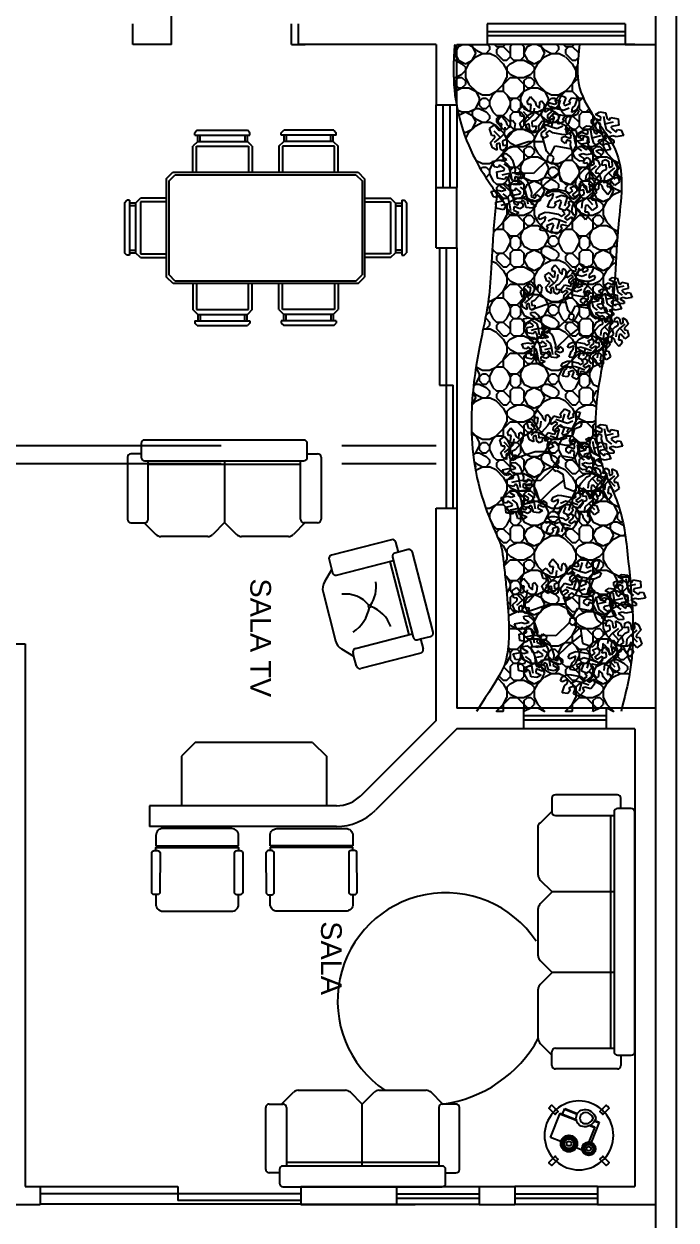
# Model space of a CAD drawing. Extents: x 130 to 509, y 87 to 225.
# Drawn here: x 424.58 to 429.31, y 204.46 to 213.14 of the extents above; entities that cross this region are included whole.
import ezdxf

# ---------------------------------------------------------------- set-up
doc = ezdxf.new("R2010")
doc.units = 0
doc.header["$LTSCALE"] = 7
doc.linetypes.add('HIDDEN', pattern=[0.375, 0.25, -0.125])
doc.layers.get('0').update_dxf_attribs({"linetype": 'CONTINUOUS'})
for name, color, linetype in [('01', 7, 'CONTINUOUS'), ('01T', 7, 'HIDDEN'), ('02', 2, 'CONTINUOUS'), ('03', 3, 'CONTINUOUS'), ('06', 6, 'CONTINUOUS'), ('20', 2, 'CONTINUOUS'), ('40', 4, 'CONTINUOUS'), ('60', 1, 'CONTINUOUS')]:
    doc.layers.add(name, color=color, linetype=linetype)
doc.styles.add('ARIAL', font='arial.ttf', dxfattribs={"height": 0.075})

# ---------------------------------------------------------------- blocks, each defined once
blk = doc.blocks.new('M-1CADE')
for points in [[(0.3, 0.1747), (0.3, 0.25, 0.414214), (0.25, 0.3), (-0.25, 0.3, 0.414214), (-0.3, 0.25), (-0.3, 0.1747)], [(-0.3, -0.18), (-0.3, -0.25, 0.414214), (-0.25, -0.3), (0.25, -0.3, 0.414214), (0.3, -0.25), (0.3, -0.18)]]:
    blk.add_lwpolyline(points, format="xyb")
for points in [[(-0.3, 0.1747), (0.3, 0.1747)], [(-0.3, 0.14), (-0.3, 0.1629), (0.3, 0.1629), (0.3, 0.14)]]:
    blk.add_lwpolyline(points)
for points in [[(-0.33, -0.1614), (-0.33, 0.1214, -0.414214), (-0.3114, 0.14), (-0.2886, 0.14, -0.414214), (-0.27, 0.1214), (-0.27, -0.1614, -0.414214), (-0.2886, -0.18), (-0.3114, -0.18, -0.414214)], [(0.27, -0.1614), (0.27, 0.1214, -0.414214), (0.2886, 0.14), (0.3114, 0.14, -0.414214), (0.33, 0.1214), (0.33, -0.1614, -0.414214), (0.3114, -0.18), (0.2886, -0.18, -0.414214)]]:
    blk.add_lwpolyline(points, format="xyb", close=True)
blk = doc.blocks.new('BRANCHT', base_point=(1.5479, 0.5508))
for p, q in [((1.5732, 0.6824), (1.6111, 0.6837)), ((1.5992, 0.6434), (1.5732, 0.6824)), ((1.6111, 0.6837), (1.648, 0.6556)), ((1.5108, 0.6403), (1.5242, 0.6618)), ((1.5265, 0.6072), (1.5108, 0.6403)), ((1.5242, 0.6618), (1.5514, 0.6606)), ((1.5503, 0.627), (1.5265, 0.6072)), ((1.5375, 0.5003), (1.5523, 0.5724)), ((1.5703, 0.5982), (1.5503, 0.627)), ((1.5514, 0.6606), (1.5816, 0.6217)), ((1.5514, 0.6606), (1.5514, 0.6606)), ((1.5523, 0.5724), (1.5703, 0.5982)), ((1.5816, 0.6217), (1.5992, 0.6434)), ((1.5992, 0.5824), (1.5872, 0.5378)), ((1.6201, 0.6399), (1.5992, 0.5824)), ((1.5992, 0.5824), (1.6679, 0.5616)), ((1.648, 0.6556), (1.6358, 0.6068)), ((1.6358, 0.6068), (1.6436, 0.5902)), ((1.6436, 0.5902), (1.6672, 0.6016)), ((1.6672, 0.6016), (1.71, 0.5631)), ((1.6672, 0.6016), (1.6672, 0.6016)), ((1.5364, 0.4709), (1.5375, 0.5003)), ((1.5872, 0.5378), (1.6066, 0.4922)), ((1.6355, 0.5374), (1.6246, 0.5265)), ((1.6246, 0.5265), (1.6441, 0.4809)), ((1.6895, 0.5182), (1.6355, 0.5374)), ((1.6441, 0.4809), (1.6634, 0.4921)), ((1.6634, 0.4921), (1.6859, 0.4739)), ((1.71, 0.5631), (1.6895, 0.5182)), ((1.5539, 0.4273), (1.5364, 0.4709)), ((1.585, 0.4137), (1.5539, 0.4273)), ((1.5723, 0.4742), (1.594, 0.4308)), ((1.6057, 0.467), (1.5723, 0.4742)), ((1.594, 0.4308), (1.585, 0.4137)), ((1.6261, 0.4466), (1.6057, 0.467)), ((1.68, 0.4275), (1.6261, 0.4466)), ((1.6859, 0.4739), (1.68, 0.4275))]:
    blk.add_line(p, q)
blk = doc.blocks.new('A$C0EEE592C')
at = {"layer": '02'}
for p, q in [((0.575, 1.405), (0.125, 1.405)), ((0.1, 1.38), (0.1, 1.28)), ((0.6, 1.305), (0.575, 1.305)), ((0.6, 1.305), (0.6, 1.38)), ((0.675, 1.305), (0.6, 1.305)), ((0.1007, 1.285), (0.0146, 1.1989)), ((0.125, 1.255), (0.55, 1.255)), ((0.525, 1.255), (0.525, 0.15)), ((0.55, 1.28), (0.55, 0.125)), ((0.7, 0.125), (0.7, 1.28)), ((0, 0.8214), (0, 1.1636)), ((0.1007, 0.7), (0.0146, 0.7861)), ((0.1007, 0.7), (0.0146, 0.6139)), ((0.55, 0.7), (0.1007, 0.7)), ((0, 0.2364), (0, 0.5786)), ((0.1007, 0.115), (0.0146, 0.2011)), ((0.1, 0.025), (0.1, 0.125)), ((0.125, 0.15), (0.55, 0.15)), ((0.575, 0.1), (0.6, 0.1)), ((0.6, 0.1), (0.675, 0.1)), ((0.6, 0.1), (0.6, 0.025)), ((0.575, 0), (0.125, 0))]:
    blk.add_line(p, q, dxfattribs=at)
for centre, radius, start, end in [((0.125, 1.38), 0.025, 90, 180), ((0.575, 1.38), 0.025, 0, 90), ((0.575, 1.28), 0.025, 90, 180), ((0.675, 1.28), 0.025, 0, 90), ((0.125, 1.28), 0.025, 180, 270), ((0.05, 1.1636), 0.05, 135, 180), ((0.05, 0.8214), 0.05, 180, 225), ((0.05, 0.5786), 0.05, 135, 180), ((0.05, 0.2364), 0.05, 180, 225), ((0.125, 0.125), 0.025, 90, 180), ((0.575, 0.125), 0.025, 180, 270), ((0.675, 0.125), 0.025, 270, 0), ((0.125, 0.025), 0.025, 180, 270), ((0.575, 0.025), 0.025, 270, 0)]:
    blk.add_arc(centre, radius, start, end, dxfattribs=at)

msp = doc.modelspace()

# ---------------------------------------------------------------- hatches: boundary and pattern name
at = {"layer": '01'}
h = msp.add_hatch(dxfattribs=at)
h.set_pattern_fill('PDCIRC,_O', color=256, scale=0.5, angle=270)
h.set_pattern_definition([(270, (255.9573, 485.08016), (0.5, -9e-17), [0.025, -0.075, 0.025, -0.375]), (270, (256.0073, 484.95516), (0.5, -9e-17), [0.025, -0.475]), (270, (256.0573, 485.20516), (0.5, -9e-17), [0.05, -0.45]), (270, (256.0823, 485.33016), (0.5, -9e-17), [0.075, -0.425]), (270, (256.1073, 485.08016), (0.5, -9e-17), [0.05, -0.05, 0.075, -0.325]), (270, (256.1823, 485.10516), (0.5, -9e-17), [0.075, -0.425]), (270, (256.2073, 485.23016), (0.5, -9e-17), [0.075, -0.175, 0.075, -0.175]), (270, (256.2823, 485.33016), (0.5, -9e-17), [0.075, -0.025, 0.025, -0.375]), (270, (256.3323, 485.00516), (0.5, -9e-17), [0.025, -0.475]), (270, (256.3823, 485.10516), (0.5, -9e-17), [0.05, -0.45]), (360, (256.4073, 485.43016), (1e-16, 0.5), [0.05, -0.45]), (360, (256.0573, 485.38016), (1e-16, 0.5), [0.025, -0.05, 0.075, -0.35]), (360, (256.1073, 485.25516), (1e-16, 0.5), [0.1, -0.025, 0.025, -0.35]), (360, (256.2323, 485.18016), (1e-16, 0.5), [0.075, -0.425]), (360, (256.0073, 485.15516), (1e-16, 0.5), [0.05, -0.45]), (360, (256.4073, 485.13016), (1e-16, 0.5), [0.05, -0.45]), (360, (256.1073, 485.10516), (1e-16, 0.5), [0.05, -0.25, 0.025, -0.175]), (360, (256.3573, 485.03016), (1e-16, 0.5), [0.025, -0.025, 0.025, -0.425]), (360, (256.1323, 485.00516), (1e-16, 0.5), [0.05, -0.075, 0.05, -0.325]), (360, (256.0073, 484.98016), (1e-16, 0.5), [0.05, -0.45]), (315, (256.0073, 485.40516), (0.5, -1e-16), [0.0707105, -0.14142135, 0.106066, -0.38890893]), (315, (256.0073, 485.43016), (0.5, -1e-16), [0.0707107, -0.6363961]), (315, (256.0573, 485.15516), (0.5, -1e-16), [0.0707107, -0.6363961]), (315, (256.3073, 485.20516), (0.5, -1e-16), [0.0707107, -0.6363961]), (315, (256.0573, 484.98016), (0.5, -1e-16), [0.0707107, -0.6363961]), (315, (256.1073, 485.40516), (0.5, -1e-16), [0.03535534, -0.67175144]), (315, (256.2573, 485.35516), (0.5, -1e-16), [0.03535534, -0.67175144]), (315, (256.0823, 485.30516), (0.5, -1e-16), [0.03535534, -0.67175144]), (315, (256.2573, 485.25516), (0.5, -1e-16), [0.03535534, -0.67175144]), (315, (256.1573, 485.10516), (0.5, -1e-16), [0.03535534, -0.67175144]), (315, (256.4323, 485.10516), (0.5, -1e-16), [0.03535534, -0.67175144]), (315, (256.3823, 485.05516), (0.5, -1e-16), [0.03535534, -0.67175144]), (315, (256.1073, 485.03016), (0.5, -1e-16), [0.03535534, -0.67175144]), (315, (255.9823, 485.00516), (0.5, -1e-16), [0.03535534, -0.67175144]), (315, (256.1823, 485.00516), (0.5, -1e-16), [0.03535534, -0.67175144]), (315, (256.4323, 485.00516), (0.5, -1e-16), [0.03535534, -0.67175144]), (315, (256.3323, 484.98016), (0.5, -1e-16), [0.03535534, -0.67175144]), (45, (256.3823, 485.08016), (1e-16, 0.5), [0.03535534, -0.67175144]), (45, (256.4323, 485.03016), (1e-16, 0.5), [0.03535534, -0.67175144]), (45, (256.3323, 485.00516), (1e-16, 0.5), [0.03535534, -0.67175144]), (45, (256.4323, 484.93016), (1e-16, 0.5), [0.03535534, -0.67175144]), (45, (256.2573, 485.18016), (1e-16, 0.5), [0.03535534, -0.67175144]), (45, (256.2073, 485.23016), (1e-16, 0.5), [0.03535534, -0.67175144]), (45, (256.0823, 485.38016), (1e-16, 0.5), [0.03535534, -0.67175144]), (45, (256.0823, 485.33016), (1e-16, 0.5), [0.03535534, -0.67175144]), (45, (256.2573, 485.28016), (1e-16, 0.5), [0.03535534, -0.67175144]), (45, (256.1823, 485.38016), (1e-16, 0.5), [0.03535534, -0.67175144]), (45, (256.1073, 485.08016), (1e-16, 0.5), [0.03535534, -0.67175144]), (45, (256.1573, 485.00516), (1e-16, 0.5), [0.03535534, -0.67175144]), (45, (256.0573, 484.98016), (1e-16, 0.5), [0.03535534, -0.67175144]), (45, (256.1073, 484.98016), (1e-16, 0.5), [0.03535534, -0.67175144]), (45, (256.0073, 484.95516), (1e-16, 0.5), [0.03535534, -0.67175144]), (45, (256.3073, 485.35516), (1e-16, 0.5), [0.0707107, -0.6363961]), (45, (256.1573, 485.10516), (1e-16, 0.5), [0.0707107, -0.6363961]), (45, (255.9823, 485.13016), (1e-16, 0.5), [0.1767767, -0.5303301]), (296.56505, (256.2073, 485.43016), (2e-10, -0.5), [0.0559, -1.062134]), (296.56505, (256.0573, 485.35516), (2e-10, -0.5), [0.0559, -1.062134]), (296.56505, (256.2823, 485.25516), (2e-10, -0.5), [0.0559, -1.062134]), (296.56505, (255.9573, 485.05516), (2e-10, -0.5), [0.0559, -1.062134]), (296.56505, (256.0823, 485.13016), (2e-10, -0.5), [0.0559, -1.062134]), (296.56505, (256.1823, 485.08016), (2e-10, -0.5), [0.0559, -1.062134]), (296.56505, (256.3573, 485.15516), (2e-10, -0.5), [0.0559, -1.062134]), (296.56505, (256.3323, 484.98016), (2e-10, -0.5), [0.0559, -1.062134]), (333.43495, (256.2073, 485.38016), (0.5, -2e-10), [0.0559, -1.062134]), (333.43495, (256.2323, 485.38016), (0.5, -2e-10), [0.0559, -1.062134]), (333.43495, (256.3073, 485.18016), (0.5, -2e-10), [0.1118, -1.006234]), (333.43495, (256.2823, 485.00516), (0.5, -2e-10), [0.0559, -1.062134]), (333.43495, (256.2073, 485.03016), (0.5, -2e-10), [0.0559, -1.062134]), (333.43495, (256.1073, 485.28016), (0.5, -2e-10), [0.0559, -1.062134]), (333.43495, (256.3823, 485.03016), (0.5, -2e-10), [0.0559, -1.062134]), (333.43495, (256.3573, 484.95516), (0.5, -2e-10), [0.0559, -1.062134]), (26.56505, (256.3573, 485.40516), (0.5, 2e-10), [0.0559, -1.062134]), (26.56505, (255.9573, 485.13016), (0.5, 2e-10), [0.0559, -1.062134]), (26.56505, (256.2823, 485.35516), (0.5, 2e-10), [0.0559, -1.062134]), (26.56505, (256.2323, 484.98016), (0.5, 2e-10), [0.0559, -1.062134]), (26.56505, (256.2073, 485.15516), (0.5, 2e-10), [0.0559, -1.062134]), (26.56505, (256.3073, 485.00516), (0.5, 2e-10), [0.0559, -1.062134]), (26.56505, (256.2073, 485.25516), (0.5, 2e-10), [0.0559, -1.062134]), (26.56505, (256.1073, 485.35516), (0.5, 2e-10), [0.0559, -1.062134]), (63.43495, (256.3323, 485.38016), (2e-10, 0.5), [0.0559, -1.062134]), (63.43495, (256.0573, 485.20516), (2e-10, 0.5), [0.0559, -1.062134]), (63.43495, (256.2823, 485.30516), (2e-10, 0.5), [0.0559, -1.062134]), (63.43495, (256.0823, 485.00516), (2e-10, 0.5), [0.0559, -1.062134]), (63.43495, (255.9573, 485.08016), (2e-10, 0.5), [0.0559, -1.062134]), (63.43495, (256.3573, 485.03016), (2e-10, 0.5), [0.0559, -1.062134]), (63.43495, (256.1823, 485.10516), (2e-10, 0.5), [0.0559, -1.062134]), (63.43495, (256.3323, 485.38016), (2e-10, 0.5), [0.0559, -1.062134]), (63.43495, (256.2073, 484.93016), (2e-10, 0.5), [0.0559, -1.062134]), (153.43495, (256.0073, 485.40516), (-0.5, 2e-10), [0.0559, -1.062134])])
edge = h.paths.add_edge_path()
edge.add_spline(control_points=[(428.9114, 208.1546), (428.9362, 208.2501), (429.0283, 208.6047), (428.978, 209.1126), (428.924, 209.6379), (428.6935, 210.0498), (428.737, 210.5196), (428.8713, 211.0746), (428.8679, 211.6077), (428.9709, 212.2391), (428.5631, 212.5892), (428.5985, 212.8863), (428.6114, 212.9946)], knot_values=[0, 0, 0, 0, 0.294678, 1.094598, 1.506739, 1.865811, 2.474637, 2.851561, 3.582201, 4.095664, 4.644071, 4.958761, 4.958761, 4.958761, 4.958761], degree=3, periodic=0)
edge.add_line((428.6113, 212.995), (427.8729, 212.995))
edge.add_line((427.8729, 212.995), (427.8729, 212.9946))
edge.add_line((427.8729, 212.9946), (427.7054, 212.9946))
edge.add_spline(control_points=[(427.7054, 212.9946), (427.7025, 212.9645), (427.6998, 212.9306), (427.6946, 212.8188), (427.6943, 212.7334), (427.7199, 212.5235), (427.7522, 212.3967), (427.8311, 212.1987), (427.8745, 212.1209), (427.9426, 212.0101), (427.9693, 211.9715), (427.9972, 211.931), (428.0043, 211.9208), (428.0109, 211.9112)], knot_values=[0.083934, 0.083934, 0.083934, 0.083934, 0.140006, 0.140006, 0.254378, 0.254378, 0.36875, 0.36875, 0.483122, 0.483122, 0.571973, 0.571973, 0.604463, 0.604463, 0.604463, 0.604463], degree=3, periodic=0)
edge.add_spline(control_points=[(428.0109, 211.9112), (428.0069, 211.8686), (427.9993, 211.8024), (427.9873, 211.6655), (427.983, 211.601), (427.9721, 211.4213), (427.9671, 211.3182), (427.9525, 211.15), (427.9443, 211.0936), (427.9099, 210.9187), (427.8799, 210.7887), (427.8341, 210.4829), (427.8166, 210.3033), (427.8397, 209.9948), (427.8559, 209.8839), (427.9199, 209.6465), (427.9594, 209.5515), (428.0084, 209.4367), (428.0226, 209.4045), (428.036, 209.3718), (428.0389, 209.364), (428.0393, 209.3628)], knot_values=[1.243309, 1.243309, 1.243309, 1.243309, 1.409401, 1.409401, 1.575493, 1.575493, 1.907677, 1.907677, 2.23986, 2.23986, 2.572044, 2.572044, 2.904228, 2.904228, 3.07508, 3.07508, 3.245931, 3.245931, 3.372117, 3.372117, 3.439266, 3.439266, 3.439266, 3.439266], degree=3, periodic=0)
edge.add_spline(control_points=[(428.0393, 209.3628), (428.0399, 209.3609), (428.0467, 209.3346), (428.0571, 209.2634), (428.0614, 209.2262), (428.071, 209.1351), (428.0758, 209.0862), (428.089, 208.9462), (428.0951, 208.8668), (428.0996, 208.7282), (428.0979, 208.6712), (428.0898, 208.5938), (428.0864, 208.5722), (428.0691, 208.4932), (428.056, 208.4416), (427.8629, 208.1546)], knot_values=[3.466358, 3.466358, 3.466358, 3.466358, 3.68404, 3.68404, 3.832461, 3.832461, 3.980881, 3.980881, 4.277722, 4.277722, 4.574562, 4.574562, 4.767992, 4.767992, 4.958761, 4.958761, 4.958761, 4.958761], degree=3, periodic=0)
edge.add_line((427.8629, 208.1546), (427.8729, 208.1546))
edge.add_line((427.8729, 208.1546), (428.8729, 208.1546))
edge.add_line((428.8729, 208.1546), (428.9114, 208.1546))

# ---------------------------------------------------------------- linework, layer by layer
for p, q in [((428.9407, 213.1446), (427.9407, 213.1446)), ((428.9407, 213.0882), (427.9407, 213.0882)), ((428.9407, 213.0582), (427.9407, 213.0582)), ((428.9407, 212.995), (427.9407, 212.995)), ((427.5707, 212.5576), (427.7207, 212.5576)), ((427.5707, 211.9576), (427.5707, 212.5576)), ((427.6207, 211.9576), (427.6207, 212.5576)), ((427.6707, 212.5576), (427.6707, 211.9576)), ((427.7207, 212.5576), (427.7207, 211.9576)), ((427.5707, 211.9576), (427.7207, 211.9576)), ((427.5707, 211.5205), (427.7243, 211.5205)), ((427.5943, 211.5205), (427.5943, 210.5221)), ((427.6443, 211.5205), (427.6443, 209.6288)), ((427.7207, 211.5205), (427.7207, 209.6288)), ((427.5943, 210.5221), (427.6443, 210.5221)), ((427.6443, 210.5221), (427.6943, 210.5221)), ((427.6943, 209.6288), (427.6943, 210.5221)), ((427.5707, 209.6288), (427.7207, 209.6288)), ((428.8047, 208.1766), (428.2047, 208.1766)), ((428.2047, 208.1766), (428.2047, 208.0263)), ((428.8047, 208.1766), (428.8047, 208.0263)), ((428.8047, 208.1215), (428.2047, 208.1215)), ((428.8047, 208.0915), (428.2047, 208.0915)), ((428.8047, 208.0266), (428.2047, 208.0266)), ((424.5907, 204.7046), (424.6978, 204.7046)), ((424.6978, 204.7046), (425.6962, 204.7046)), ((424.6978, 204.7046), (424.6978, 204.5782)), ((424.6978, 204.6546), (426.5896, 204.6546)), ((425.6962, 204.7046), (425.6962, 204.6546)), ((425.6962, 204.6546), (425.6962, 204.6046)), ((426.5896, 204.7046), (426.5896, 204.5746)), ((427.2827, 204.7046), (427.2827, 204.5746)), ((427.8827, 204.7043), (427.2827, 204.7043)), ((427.8827, 204.7046), (427.8827, 204.5746)), ((428.7407, 204.7046), (428.1407, 204.7046)), ((428.1407, 204.7046), (428.1407, 204.5746)), ((428.7407, 204.7046), (428.7407, 204.5746)), ((426.5896, 204.5782), (424.6978, 204.5782)), ((426.5896, 204.6046), (425.6962, 204.6046)), ((427.8827, 204.6492), (427.2827, 204.6492)), ((427.8827, 204.6192), (427.2827, 204.6192)), ((427.8827, 204.5746), (427.2827, 204.5746)), ((428.7407, 204.6496), (428.1407, 204.6496)), ((428.7407, 204.6196), (428.1407, 204.6196)), ((428.7407, 204.575), (428.1407, 204.575))]:
    msp.add_line(p, q, dxfattribs=at)
at = {"layer": '01T'}
for p, q in [((424.2607, 210.0846), (427.5707, 210.0846)), ((424.2607, 209.9546), (427.5707, 209.9546))]:
    msp.add_line(p, q, dxfattribs=at)
at = {"layer": '02'}
for p, q in [((425.8383, 212.3728), (425.8204, 212.3549)), ((425.8204, 212.3369), (425.8204, 212.3549)), ((425.8204, 212.3369), (425.8419, 212.3369)), ((425.8383, 212.3728), (426.0197, 212.3728)), ((425.8419, 212.3369), (425.8598, 212.3369)), ((425.8419, 212.3369), (425.8598, 212.3369)), ((425.842, 212.292), (425.8419, 212.3369)), ((425.8598, 212.3369), (426.183, 212.3369)), ((425.86, 212.292), (425.8598, 212.3369)), ((426.0197, 212.3728), (426.2011, 212.3728)), ((426.183, 212.3369), (426.201, 212.3369)), ((426.183, 212.3369), (426.201, 212.3369)), ((426.183, 212.3369), (426.183, 212.292)), ((426.201, 212.3369), (426.2191, 212.3369)), ((426.201, 212.3369), (426.201, 212.292)), ((426.2191, 212.3549), (426.2011, 212.3728)), ((426.2191, 212.3369), (426.2191, 212.3549)), ((426.4475, 212.3549), (426.4654, 212.3728)), ((426.4475, 212.3369), (426.4475, 212.3549)), ((426.4655, 212.3369), (426.4475, 212.3369)), ((426.6468, 212.3728), (426.4654, 212.3728)), ((426.4835, 212.3369), (426.4655, 212.3369)), ((426.4835, 212.3369), (426.4655, 212.3369)), ((426.4655, 212.3369), (426.4655, 212.292)), ((426.8067, 212.3369), (426.4835, 212.3369)), ((426.4835, 212.3369), (426.4835, 212.292)), ((426.8282, 212.3728), (426.6468, 212.3728)), ((426.8066, 212.292), (426.8067, 212.3369)), ((426.8246, 212.3369), (426.8067, 212.3369)), ((426.8246, 212.3369), (426.8067, 212.3369)), ((426.8245, 212.292), (426.8246, 212.3369)), ((426.8461, 212.3369), (426.8246, 212.3369)), ((426.8282, 212.3728), (426.8461, 212.3549)), ((426.8461, 212.3369), (426.8461, 212.3549)), ((425.842, 212.292), (425.8061, 212.2561)), ((425.8061, 212.0676), (425.8061, 212.2561)), ((425.833, 212.0676), (425.833, 212.2561)), ((425.833, 212.2561), (426.2101, 212.2561)), ((425.842, 212.292), (425.86, 212.292)), ((425.86, 212.292), (426.183, 212.292)), ((426.183, 212.292), (426.2011, 212.292)), ((426.237, 212.2561), (426.2011, 212.292)), ((426.2101, 212.2561), (426.2101, 212.0676)), ((426.237, 212.2561), (426.237, 212.0676)), ((426.4295, 212.2561), (426.4654, 212.292)), ((426.4295, 212.2561), (426.4295, 212.0676)), ((426.4564, 212.2561), (426.4564, 212.0676)), ((426.8335, 212.2561), (426.4564, 212.2561)), ((426.4835, 212.292), (426.4654, 212.292)), ((426.8066, 212.292), (426.4835, 212.292)), ((426.8245, 212.292), (426.8066, 212.292)), ((426.8245, 212.292), (426.8604, 212.2561)), ((426.8335, 212.0676), (426.8335, 212.2561)), ((426.8604, 212.0676), (426.8604, 212.2561)), ((425.6151, 212.0227), (425.66, 212.0676)), ((425.6331, 212.0047), (425.6779, 212.0496)), ((425.66, 212.0676), (425.8061, 212.0676)), ((425.6779, 212.0496), (426.9887, 212.0496)), ((425.8061, 212.0676), (426.237, 212.0676)), ((426.237, 212.0676), (426.4295, 212.0676)), ((426.4295, 212.0676), (426.8604, 212.0676)), ((426.8604, 212.0676), (427.0041, 212.0676)), ((426.9887, 212.0496), (427.0335, 212.0047)), ((427.0041, 212.0676), (427.0515, 212.0202)), ((425.6151, 211.879), (425.6151, 212.0227)), ((425.6331, 211.3224), (425.6331, 212.0047)), ((427.0335, 212.0047), (427.0335, 211.3224)), ((427.0515, 212.0202), (427.0515, 211.879)), ((425.3099, 211.8468), (425.3278, 211.8647)), ((425.3458, 211.8647), (425.3278, 211.8647)), ((425.3458, 211.8647), (425.3458, 211.8433)), ((425.3907, 211.8431), (425.4266, 211.879)), ((425.6151, 211.879), (425.4266, 211.879)), ((425.6151, 211.4481), (425.6151, 211.879)), ((427.0515, 211.879), (427.24, 211.879)), ((427.0515, 211.879), (427.0515, 211.4481)), ((427.2759, 211.8431), (427.24, 211.879)), ((427.3208, 211.8647), (427.3388, 211.8647)), ((427.3208, 211.8647), (427.3208, 211.8433)), ((427.3567, 211.8468), (427.3388, 211.8647)), ((425.3099, 211.8468), (425.3099, 211.6654)), ((425.3907, 211.8431), (425.3458, 211.8433)), ((425.3458, 211.8433), (425.3458, 211.8253)), ((425.3458, 211.838), (425.3458, 211.8253)), ((425.3907, 211.8252), (425.3458, 211.8253)), ((425.3458, 211.8253), (425.3458, 211.6654)), ((425.3907, 211.8431), (425.3907, 211.8252)), ((425.3907, 211.8252), (425.3907, 211.5021)), ((425.6151, 211.8521), (425.4266, 211.8521)), ((425.4266, 211.8521), (425.4266, 211.4751)), ((427.0515, 211.8521), (427.24, 211.8521)), ((427.24, 211.8521), (427.24, 211.4751)), ((427.2759, 211.8431), (427.3208, 211.8433)), ((427.2759, 211.8431), (427.2759, 211.8252)), ((427.2759, 211.8252), (427.3208, 211.8253)), ((427.2759, 211.8252), (427.2759, 211.5021)), ((427.3208, 211.8433), (427.3208, 211.8253)), ((427.3208, 211.838), (427.3208, 211.8253)), ((427.3208, 211.8253), (427.3208, 211.6654)), ((427.3567, 211.8468), (427.3567, 211.6654)), ((425.3099, 211.6654), (425.3099, 211.484)), ((425.3458, 211.6654), (425.3458, 211.5021)), ((427.3208, 211.6654), (427.3208, 211.5021)), ((427.3567, 211.6654), (427.3567, 211.484)), ((425.3278, 211.4661), (425.3099, 211.484)), ((425.3458, 211.4661), (425.3278, 211.4661)), ((425.3458, 211.5021), (425.3907, 211.5021)), ((425.3458, 211.5021), (425.3458, 211.4842)), ((425.3458, 211.5021), (425.3458, 211.4842)), ((425.3458, 211.4842), (425.3458, 211.4661)), ((425.3458, 211.4842), (425.3907, 211.4842)), ((425.3907, 211.5021), (425.3907, 211.484)), ((425.4266, 211.4481), (425.3907, 211.484)), ((425.4266, 211.4751), (425.6151, 211.4751)), ((425.4266, 211.4481), (425.6151, 211.4481)), ((425.6151, 211.3069), (425.6151, 211.4481)), ((427.24, 211.4751), (427.0515, 211.4751)), ((427.24, 211.4481), (427.0515, 211.4481)), ((427.0515, 211.4481), (427.0515, 211.3069)), ((427.24, 211.4481), (427.2759, 211.484)), ((427.3208, 211.5021), (427.2759, 211.5021)), ((427.2759, 211.5021), (427.2759, 211.484)), ((427.3208, 211.4842), (427.2759, 211.4842)), ((427.3208, 211.5021), (427.3208, 211.4842)), ((427.3208, 211.5021), (427.3208, 211.4842)), ((427.3208, 211.4842), (427.3208, 211.4661)), ((427.3208, 211.4661), (427.3388, 211.4661)), ((427.3388, 211.4661), (427.3567, 211.484)), ((425.6624, 211.2596), (425.6151, 211.3069)), ((425.6779, 211.2776), (425.6331, 211.3224)), ((425.8061, 211.2596), (425.6624, 211.2596)), ((426.9887, 211.2776), (425.6779, 211.2776)), ((425.8061, 211.2596), (425.8061, 211.0711)), ((426.237, 211.2596), (425.8061, 211.2596)), ((425.833, 211.2596), (425.833, 211.0711)), ((426.2101, 211.0711), (426.2101, 211.2596)), ((426.237, 211.0711), (426.237, 211.2596)), ((426.4295, 211.2596), (426.237, 211.2596)), ((426.4295, 211.0711), (426.4295, 211.2596)), ((426.8604, 211.2596), (426.4295, 211.2596)), ((426.4564, 211.0711), (426.4564, 211.2596)), ((426.8335, 211.2596), (426.8335, 211.0711)), ((426.8604, 211.2596), (426.8604, 211.0711)), ((427.0041, 211.2596), (426.8604, 211.2596)), ((426.9887, 211.2776), (427.0335, 211.3224)), ((427.0041, 211.2596), (427.0515, 211.3069)), ((425.842, 211.0352), (425.8061, 211.0711)), ((425.833, 211.0711), (426.2101, 211.0711)), ((425.842, 211.0352), (425.8419, 210.9903)), ((425.842, 211.0352), (425.86, 211.0352)), ((425.86, 211.0352), (425.8598, 210.9903)), ((425.86, 211.0352), (426.183, 211.0352)), ((426.183, 211.0352), (426.2011, 211.0352)), ((426.183, 210.9903), (426.183, 211.0352)), ((426.201, 210.9903), (426.201, 211.0352)), ((426.237, 211.0711), (426.2011, 211.0352)), ((426.4295, 211.0711), (426.4654, 211.0352)), ((426.8335, 211.0711), (426.4564, 211.0711)), ((426.4835, 211.0352), (426.4654, 211.0352)), ((426.4655, 210.9903), (426.4655, 211.0352)), ((426.4835, 210.9903), (426.4835, 211.0352)), ((426.8066, 211.0352), (426.4835, 211.0352)), ((426.8066, 211.0352), (426.8067, 210.9903)), ((426.8245, 211.0352), (426.8066, 211.0352)), ((426.8245, 211.0352), (426.8604, 211.0711)), ((426.8245, 211.0352), (426.8246, 210.9903)), ((425.8204, 210.9903), (425.8419, 210.9903)), ((425.8204, 210.9903), (425.8204, 210.9723)), ((425.8383, 210.9544), (425.8204, 210.9723)), ((425.8383, 210.9544), (426.0197, 210.9544)), ((425.8419, 210.9903), (425.8598, 210.9903)), ((425.8419, 210.9903), (425.8598, 210.9903)), ((425.8598, 210.9903), (426.183, 210.9903)), ((426.0197, 210.9544), (426.2011, 210.9544)), ((426.183, 210.9903), (426.201, 210.9903)), ((426.183, 210.9903), (426.201, 210.9903)), ((426.201, 210.9903), (426.2191, 210.9903)), ((426.2191, 210.9723), (426.2011, 210.9544)), ((426.2191, 210.9903), (426.2191, 210.9723)), ((426.4655, 210.9903), (426.4475, 210.9903)), ((426.4475, 210.9903), (426.4475, 210.9723)), ((426.4475, 210.9723), (426.4654, 210.9544)), ((426.6468, 210.9544), (426.4654, 210.9544)), ((426.4835, 210.9903), (426.4655, 210.9903)), ((426.4835, 210.9903), (426.4655, 210.9903)), ((426.8067, 210.9903), (426.4835, 210.9903)), ((426.8282, 210.9544), (426.6468, 210.9544)), ((426.8246, 210.9903), (426.8067, 210.9903)), ((426.8246, 210.9903), (426.8067, 210.9903)), ((426.8461, 210.9903), (426.8246, 210.9903)), ((426.8282, 210.9544), (426.8461, 210.9723)), ((426.8461, 210.9903), (426.8461, 210.9723)), ((426.6111, 210.1241), (425.4561, 210.1241)), ((425.4311, 210.0991), (425.4311, 210.0241)), ((426.6361, 210.0241), (426.6361, 210.0991)), ((425.3311, 209.9991), (425.3311, 209.5491)), ((425.4311, 210.0241), (425.3561, 210.0241)), ((425.4311, 210.0241), (425.4311, 209.9991)), ((425.4561, 209.9741), (426.6111, 209.9741)), ((425.4811, 209.5491), (425.4811, 209.9741)), ((426.0361, 209.9741), (426.0361, 209.5248)), ((426.5861, 209.5491), (426.5861, 209.9741)), ((426.6361, 209.9991), (426.6361, 210.0241)), ((426.6361, 210.0241), (426.7111, 210.0241)), ((426.7361, 209.9991), (426.7361, 209.5491)), ((425.4811, 209.9491), (426.5861, 209.9491)), ((425.3561, 209.5241), (425.4561, 209.5241)), ((425.4511, 209.5248), (425.5371, 209.4388)), ((426.0361, 209.5248), (425.95, 209.4388)), ((426.0361, 209.5248), (426.1221, 209.4388)), ((426.6211, 209.5248), (426.535, 209.4388)), ((426.7111, 209.5241), (426.6111, 209.5241)), ((425.9147, 209.4241), (425.5725, 209.4241)), ((426.4997, 209.4241), (426.1575, 209.4241)), ((427.2472, 209.4006), (426.8115, 209.2882)), ((427.2964, 209.31), (427.2777, 209.3827)), ((426.7935, 209.2578), (426.8138, 209.1793)), ((427.2536, 209.2731), (427.4034, 208.6922)), ((427.2968, 209.3101), (427.2715, 209.3036)), ((427.3684, 209.3285), (427.2968, 209.3101)), ((427.5487, 208.7297), (427.3988, 209.3105)), ((426.8116, 209.1821), (426.7608, 209.096)), ((426.8138, 209.1793), (426.8185, 209.1609)), ((426.8489, 209.143), (427.2605, 209.2491)), ((427.2356, 209.2427), (427.373, 208.7101)), ((426.7501, 209.0202), (426.8414, 208.666)), ((426.9856, 208.6102), (427.3972, 208.7164)), ((427.4339, 208.6742), (427.4581, 208.6805)), ((427.4581, 208.6805), (427.5307, 208.6992)), ((427.4581, 208.6805), (427.4768, 208.6078)), ((426.9744, 208.5536), (426.8874, 208.6049)), ((426.9744, 208.5536), (426.9677, 208.5798)), ((427.4588, 208.5774), (427.0231, 208.465)), ((426.9926, 208.483), (426.9744, 208.5536)), ((425.8227, 207.9288), (425.7227, 207.8288)), ((426.6744, 207.9288), (425.8227, 207.9288)), ((426.6744, 207.9288), (426.7744, 207.8288)), ((425.7227, 207.8288), (425.7227, 207.4693)), ((426.7744, 207.8288), (426.7744, 207.4693)), ((428.4867, 205.2315), (428.503, 205.2723)), ((428.5011, 205.2676), (428.5929, 205.2309)), ((428.503, 205.2723), (428.5948, 205.2356)), ((428.3995, 205.0617), (428.47, 205.2381)), ((428.4682, 205.2335), (428.5863, 205.1863)), ((428.47, 205.2381), (428.5851, 205.1921)), ((428.7215, 205.1795), (428.7518, 205.1674)), ((428.7233, 205.1842), (428.7537, 205.172)), ((428.7207, 205.1379), (428.6774, 205.0295)), ((428.6817, 205.1481), (428.7189, 205.1333)), ((428.688, 205.151), (428.7207, 205.1379)), ((428.7537, 205.172), (428.6954, 205.0261)), ((428.4756, 205.0313), (428.3995, 205.0617)), ((428.6289, 204.97), (428.5859, 204.9872))]:
    msp.add_line(p, q, dxfattribs=at)
for points in [[(428.4192, 205.2424), (428.3874, 205.2742, -0.02544), (428.4086, 205.2955), (428.4404, 205.2636, 0.032643)], [(428.4404, 205.2636), (428.4546, 205.2494, 0.032643), (428.4334, 205.2282), (428.4192, 205.2424, -0.02544)], [(428.7934, 205.2424), (428.7792, 205.2282, 0.032643), (428.758, 205.2494), (428.7721, 205.2636)], [(428.7934, 205.2424), (428.8252, 205.2742, 0.02544), (428.804, 205.2955), (428.7721, 205.2636, -0.032643)], [(428.4404, 204.8895), (428.4546, 204.9036, -0.032643), (428.4334, 204.9248), (428.4192, 204.9107)], [(428.7721, 204.8895), (428.758, 204.9036, 0.032643), (428.7792, 204.9248), (428.7934, 204.9107, -0.02544)], [(428.4192, 204.9107), (428.3874, 204.8788, 0.02544), (428.4086, 204.8576), (428.4404, 204.8895, -0.032643)], [(428.7934, 204.9107), (428.8252, 204.8788, -0.02544), (428.804, 204.8576), (428.7721, 204.8895, 0.032643)]]:
    msp.add_lwpolyline(points, format="xyb", dxfattribs=at)
for points in [[(428.6443, 205.1417, 0.334235), (428.7307, 205.2, 0.167249), (428.7307, 205.2033, 0.334235), (428.6443, 205.2617, 1)], [(428.6533, 205.1617, 0.347211), (428.7099, 205.2017, 0.347211), (428.6533, 205.2417, 1.012346)]]:
    msp.add_lwpolyline(points, format="xyb", close=True, dxfattribs=at)
for centre, radius in [((427.0885, 208.9182), 0.00869), ((428.5339, 205.0171), 0.06), ((428.5339, 205.0171), 0.055), ((428.5339, 205.0171), 0.05), ((428.5339, 205.0171), 0.045), ((428.5339, 205.0171), 0.04), ((428.5339, 205.0171), 0.035), ((428.5339, 205.0171), 0.0175), ((428.6774, 204.98), 0.0495), ((428.6774, 204.98), 0.045), ((428.6774, 204.98), 0.0405), ((428.6774, 204.98), 0.036), ((428.6774, 204.98), 0.0315), ((428.6774, 204.98), 0.0158)]:
    msp.add_circle(centre, radius, dxfattribs=at)
for centre, radius, start, end in [((425.4561, 210.0991), 0.025, 90, 180), ((426.6111, 210.0991), 0.025, 0, 90), ((425.3561, 209.9991), 0.025, 90, 180), ((425.4561, 209.9991), 0.025, 180, 270), ((426.6111, 209.9991), 0.025, 270, 0), ((426.7111, 209.9991), 0.025, 0, 90), ((425.3561, 209.5491), 0.025, 180, 270), ((425.4561, 209.5491), 0.025, 270, 0), ((426.6111, 209.5491), 0.025, 180, 270), ((426.7111, 209.5491), 0.025, 270, 0), ((425.5725, 209.4741), 0.05, 225, 270), ((425.9147, 209.4741), 0.05, 270, 315), ((426.1575, 209.4741), 0.05, 225, 270), ((426.4997, 209.4741), 0.05, 270, 315), ((427.2535, 209.3764), 0.025, 14.46396, 104.46396), ((426.8177, 209.264), 0.025, 104.46396, 194.46396), ((427.2778, 209.2794), 0.025, 104.40559, 194.46396), ((427.3746, 209.3043), 0.025, 14.46396, 104.40559), ((426.8469, 209.0452), 0.1, 149.46396, 194.46396), ((426.8427, 209.1672), 0.025, 194.46396, 284.46396), ((426.9027, 209.0593), 0.2333, 324.93052, 8.88448), ((426.9126, 208.7872), 0.2193, 38.95694, 96.92167), ((426.8102, 208.963), 0.2819, 304.35503, 349.0921), ((427.0127, 208.6866), 0.2437, 20.38998, 69.84897), ((426.9383, 208.691), 0.1, 194.46396, 239.46396), ((427.4276, 208.6984), 0.025, 194.46396, 284.46396), ((427.5244, 208.7234), 0.025, 284.46396, 14.46396), ((426.9919, 208.586), 0.025, 104.46396, 194.46396), ((427.4526, 208.6016), 0.025, 284.46396, 14.46396), ((427.0169, 208.4892), 0.025, 194.46396, 284.46396), ((428.6063, 205.0765), 0.25, 131.56019, 138.43981), ((428.6063, 205.0765), 0.25, 48.43981, 131.56019), ((428.6063, 205.0765), 0.25, 41.56019, 48.43981), ((428.6063, 205.0765), 0.25, 138.43981, 221.56019), ((428.6063, 205.0765), 0.25, 318.43981, 41.56019), ((428.6063, 205.0765), 0.25, 221.56019, 228.43981), ((428.6063, 205.0765), 0.25, 228.43981, 311.56019), ((428.6063, 205.0765), 0.25, 311.56019, 318.43981)]:
    msp.add_arc(centre, radius, start, end, dxfattribs=at)
for points, knots in [([(427.7054, 212.9946), (427.7025, 212.9645), (427.6998, 212.9306), (427.6946, 212.8188), (427.6943, 212.7334), (427.7199, 212.5235), (427.7522, 212.3967), (427.8311, 212.1987), (427.8745, 212.1209), (427.9426, 212.0101), (427.9693, 211.9715), (427.9972, 211.931), (428.0043, 211.9208), (428.0109, 211.9112)], [0.0839338, 0.0839338, 0.0839338, 0.0839338, 0.1400061, 0.1400061, 0.2543782, 0.2543782, 0.3687503, 0.3687503, 0.4831224, 0.4831224, 0.5719733, 0.5719733, 0.6044625, 0.6044625, 0.6044625, 0.6044625]), ([(428.0393, 209.3628), (428.0399, 209.3609), (428.0467, 209.3346), (428.0571, 209.2634), (428.0614, 209.2262), (428.071, 209.1351), (428.0758, 209.0862), (428.089, 208.9462), (428.0951, 208.8668), (428.0996, 208.7282), (428.0979, 208.6712), (428.0898, 208.5938), (428.0864, 208.5722), (428.0691, 208.4932), (428.056, 208.4416), (427.8629, 208.1546)], [3.466358, 3.466358, 3.466358, 3.466358, 3.68404, 3.68404, 3.832461, 3.832461, 3.980881, 3.980881, 4.277722, 4.277722, 4.574562, 4.574562, 4.767992, 4.767992, 4.958761, 4.958761, 4.958761, 4.958761])]:
    msp.add_open_spline(points, degree=3, knots=knots, dxfattribs=at)
msp.add_spline([(428.6114, 212.9946), (428.6114, 212.68), (428.881, 212.2024), (428.893, 211.6891), (428.8334, 210.9609), (428.7618, 210.5908), (428.7618, 209.982), (428.893, 209.6478), (428.9645, 209.2419), (428.9764, 208.442), (428.9114, 208.1546)], degree=3, dxfattribs=at)
at = {"layer": '03', "color": 53}
for p, q in [((428.3721, 212.2203), (428.3411, 212.3281)), ((428.2369, 212.2887), (428.0567, 212.2282)), ((428.3523, 212.2893), (428.2369, 212.2887)), ((428.3975, 212.1888), (428.3721, 212.2203)), ((428.3975, 212.1888), (428.4341, 212.2598)), ((428.4341, 212.2598), (428.5525, 212.2387)), ((428.375, 212.1546), (428.2764, 212.06)), ((428.3754, 212.16), (428.375, 212.1546)), ((428.375, 212.1546), (428.3865, 212.1445)), ((428.3789, 212.178), (428.3754, 212.16)), ((428.386, 212.1866), (428.3789, 212.178)), ((428.3975, 212.1888), (428.386, 212.1866)), ((428.3865, 212.1445), (428.4007, 212.1367)), ((428.4112, 212.1878), (428.3975, 212.1888)), ((428.4007, 212.1367), (428.4088, 212.1414)), ((428.4088, 212.1414), (428.4197, 212.1539)), ((428.4088, 212.1415), (428.4566, 212.1126)), ((428.424, 212.1762), (428.4112, 212.1878)), ((428.4197, 212.1539), (428.424, 212.1762)), ((428.2764, 212.06), (428.1215, 212.0626)), ((428.4629, 212.0657), (428.3721, 211.9943)), ((428.4566, 212.1126), (428.4707, 212.0074)), ((428.5439, 211.9785), (428.6115, 212.0521)), ((428.3721, 211.9943), (428.2708, 211.8944)), ((428.4707, 212.0074), (428.5439, 211.9785)), ((428.4161, 211.1221), (428.2659, 211.0717)), ((428.5122, 211.1226), (428.4161, 211.1221)), ((428.5287, 211.0652), (428.5029, 211.155)), ((428.5499, 211.0389), (428.5804, 211.098)), ((428.5804, 211.098), (428.679, 211.0805)), ((428.5311, 211.0104), (428.449, 210.9316)), ((428.5499, 211.0389), (428.5287, 211.0652)), ((428.5315, 211.0149), (428.5311, 211.0104)), ((428.5311, 211.0104), (428.5407, 211.002)), ((428.5344, 211.0299), (428.5315, 211.0149)), ((428.5403, 211.0371), (428.5344, 211.0299)), ((428.5499, 211.0389), (428.5403, 211.0371)), ((428.5407, 211.002), (428.5525, 210.9955)), ((428.5613, 211.0381), (428.5499, 211.0389)), ((428.5525, 210.9955), (428.5593, 210.9994)), ((428.5593, 210.9994), (428.5684, 211.0098)), ((428.5593, 210.9995), (428.5991, 210.9754)), ((428.5719, 211.0284), (428.5613, 211.0381)), ((428.5684, 211.0098), (428.5719, 211.0284)), ((428.449, 210.9316), (428.3199, 210.9337)), ((428.6044, 210.9363), (428.5287, 210.8768)), ((428.5991, 210.9754), (428.6109, 210.8877)), ((428.6719, 210.8637), (428.7283, 210.925)), ((428.5287, 210.8768), (428.4443, 210.7936)), ((428.6109, 210.8877), (428.6719, 210.8637)), ((428.289, 210.0375), (428.1238, 209.9821)), ((428.3948, 210.0381), (428.289, 210.0375)), ((428.4129, 209.9749), (428.3846, 210.0737)), ((428.4362, 209.946), (428.4129, 209.9749)), ((428.4362, 209.946), (428.4698, 210.011)), ((428.4698, 210.011), (428.5783, 209.9917)), ((428.4155, 209.9146), (428.3252, 209.8279)), ((428.416, 209.9196), (428.4155, 209.9146)), ((428.4155, 209.9146), (428.4261, 209.9054)), ((428.4192, 209.9361), (428.416, 209.9196)), ((428.4256, 209.944), (428.4192, 209.9361)), ((428.4362, 209.946), (428.4256, 209.944)), ((428.4261, 209.9054), (428.4391, 209.8982)), ((428.4487, 209.9451), (428.4362, 209.946)), ((428.4391, 209.8982), (428.4466, 209.9025)), ((428.4465, 209.9026), (428.4904, 209.8761)), ((428.4605, 209.9344), (428.4487, 209.9451)), ((428.4566, 209.9139), (428.4605, 209.9344)), ((428.4904, 209.8761), (428.5033, 209.7797)), ((428.3252, 209.8279), (428.1832, 209.8303)), ((428.4961, 209.8332), (428.4129, 209.7676)), ((428.5033, 209.7797), (428.5704, 209.7532)), ((428.5704, 209.7532), (428.6324, 209.8207)), ((428.4129, 209.7676), (428.32, 209.6761)), ((428.3984, 208.932), (428.2182, 208.8716)), ((428.5138, 208.9326), (428.3984, 208.932)), ((428.5336, 208.8637), (428.5026, 208.9715)), ((428.559, 208.8322), (428.5336, 208.8637)), ((428.5404, 208.8214), (428.5369, 208.8033)), ((428.5474, 208.83), (428.5404, 208.8214)), ((428.559, 208.8322), (428.5474, 208.83)), ((428.559, 208.8322), (428.5956, 208.9031)), ((428.5727, 208.8312), (428.559, 208.8322)), ((428.5855, 208.8195), (428.5727, 208.8312)), ((428.5956, 208.9031), (428.714, 208.882)), ((428.5364, 208.798), (428.4379, 208.7034)), ((428.5369, 208.8033), (428.5364, 208.798)), ((428.5364, 208.798), (428.5479, 208.7879)), ((428.5479, 208.7879), (428.5622, 208.7801)), ((428.5622, 208.7801), (428.5703, 208.7848)), ((428.5703, 208.7848), (428.5812, 208.7972)), ((428.5703, 208.7848), (428.6181, 208.7559)), ((428.5812, 208.7972), (428.5855, 208.8195)), ((428.6181, 208.7559), (428.6322, 208.6508)), ((428.4379, 208.7034), (428.283, 208.706)), ((428.6244, 208.7091), (428.5336, 208.6376)), ((428.6322, 208.6508), (428.7054, 208.6219)), ((428.7054, 208.6219), (428.773, 208.6955)), ((428.5336, 208.6376), (428.4322, 208.5378))]:
    msp.add_line(p, q, dxfattribs=at)
at = {"layer": '03'}
msp.add_open_spline([(428.0109, 211.9112), (428.0069, 211.8686), (427.9993, 211.8024), (427.9873, 211.6655), (427.983, 211.601), (427.9721, 211.4213), (427.9671, 211.3182), (427.9525, 211.15), (427.9443, 211.0936), (427.9099, 210.9187), (427.8799, 210.7887), (427.8341, 210.4829), (427.8166, 210.3033), (427.8397, 209.9948), (427.8559, 209.8839), (427.9199, 209.6465), (427.9594, 209.5515), (428.0084, 209.4367), (428.0226, 209.4045), (428.036, 209.3718), (428.0389, 209.364), (428.0393, 209.3628)], degree=3, knots=[1.243309, 1.243309, 1.243309, 1.243309, 1.409401, 1.409401, 1.575493, 1.575493, 1.907677, 1.907677, 2.23986, 2.23986, 2.572044, 2.572044, 2.904228, 2.904228, 3.07508, 3.07508, 3.245931, 3.245931, 3.372117, 3.372117, 3.439266, 3.439266, 3.439266, 3.439266], dxfattribs=at)
at = {"layer": '06'}
for p, q in [((429.3107, 224.6346), (429.3107, 199.5846)), ((429.1607, 216.0646), (429.1607, 199.7346)), ((425.3707, 212.9946), (425.3707, 213.1446)), ((427.9407, 213.1446), (427.9407, 212.9946)), ((428.9407, 213.1446), (428.9407, 212.9946)), ((425.5907, 212.9946), (425.3707, 212.9946)), ((425.5907, 212.9946), (425.3707, 212.9946)), ((425.651, 212.9946), (425.5907, 212.9946)), ((427.5707, 212.9946), (426.571, 212.9946)), ((427.5707, 212.9946), (427.5707, 212.5576)), ((427.7207, 212.9946), (427.9407, 212.9946)), ((427.7207, 212.5576), (427.7207, 212.9946)), ((428.9407, 212.9946), (429.1607, 212.9946)), ((429.0107, 212.9946), (428.9407, 212.9946)), ((427.5707, 211.5205), (427.5707, 211.9576)), ((427.7207, 211.5205), (427.7207, 211.9576)), ((427.5707, 208.0887), (427.5707, 209.6288)), ((427.7207, 209.6288), (427.7207, 208.1766)), ((424.4003, 208.6446), (424.5907, 208.6446)), ((424.5907, 208.6446), (424.5907, 204.7046)), ((428.2047, 208.1766), (427.7207, 208.1766)), ((429.1607, 208.1766), (428.8047, 208.1766)), ((427.5707, 208.0887), (427.0244, 207.5425)), ((427.7207, 208.0266), (427.1305, 207.4364)), ((428.2047, 208.0266), (427.7207, 208.0266)), ((429.0107, 208.0266), (428.8047, 208.0266)), ((429.0107, 208.0266), (429.0107, 204.7046)), ((425.4907, 207.4693), (425.4907, 207.3193)), ((426.8476, 207.4693), (425.4907, 207.4693)), ((426.8476, 207.3193), (425.4907, 207.3193)), ((426.5896, 204.7046), (427.2827, 204.7046)), ((427.8827, 204.7046), (428.1407, 204.7046)), ((428.7407, 204.7046), (429.0107, 204.7046)), ((420.6907, 204.5746), (424.6978, 204.5746)), ((427.2827, 204.5746), (426.5896, 204.5746)), ((426.5896, 204.5746), (427.4177, 204.5746)), ((427.8827, 204.5746), (428.1407, 204.5746)), ((428.7407, 204.5746), (429.1607, 204.5746))]:
    msp.add_line(p, q, dxfattribs=at)
for radius in [0.25, 0.4]:
    msp.add_arc((426.8476, 207.7193), radius, 270, 315, dxfattribs=at)
at = {"layer": '20'}
for p, q in [((428.4107, 207.5239), (428.4107, 207.4282)), ((428.8857, 207.5489), (428.4357, 207.5489)), ((428.9107, 207.4489), (428.9107, 207.5239)), ((428.9107, 207.4489), (428.8857, 207.4489)), ((428.9857, 207.4489), (428.9107, 207.4489)), ((428.4107, 207.4282), (428.3253, 207.3428)), ((428.4107, 207.4282), (428.4107, 207.4239)), ((428.4357, 207.3989), (428.8607, 207.3989)), ((428.8357, 207.3989), (428.8357, 205.7089)), ((428.8607, 207.4239), (428.8607, 205.6839)), ((429.0107, 205.6839), (429.0107, 207.4239)), ((428.3107, 206.9653), (428.3107, 207.3075)), ((428.4114, 206.8439), (428.3253, 206.93)), ((428.4114, 206.8439), (428.3253, 206.7578)), ((428.8607, 206.8439), (428.4114, 206.8439)), ((428.3107, 206.3803), (428.3107, 206.7225)), ((428.4114, 206.2589), (428.3253, 206.345)), ((428.4114, 206.2589), (428.3253, 206.1728)), ((428.8607, 206.2589), (428.4114, 206.2589)), ((428.3107, 205.7796), (428.3107, 206.1375)), ((428.4107, 205.6589), (428.3253, 205.7443)), ((428.4357, 205.7089), (428.8607, 205.7089)), ((428.4107, 205.6589), (428.4107, 205.6839)), ((428.4107, 205.5839), (428.4107, 205.6589)), ((428.8857, 205.6589), (428.9107, 205.6589)), ((428.9107, 205.6589), (428.9857, 205.6589)), ((428.9107, 205.6589), (428.9107, 205.5839)), ((428.8857, 205.5589), (428.4357, 205.5589))]:
    msp.add_line(p, q, dxfattribs=at)
for centre, radius, start, end in [((428.4357, 207.5239), 0.025, 90, 180), ((428.8857, 207.5239), 0.025, 0, 90), ((428.8857, 207.4239), 0.025, 90, 180), ((428.9857, 207.4239), 0.025, 0, 90), ((428.4357, 207.4239), 0.025, 180, 270), ((428.3327, 207.3191), 0.0249, 107.20201, 207.79799), ((428.3607, 206.9653), 0.05, 180, 225), ((427.6408, 206.0527), 0.7853, 33.56429, 235.65877), ((428.3607, 206.7225), 0.05, 135, 180), ((428.3607, 206.3803), 0.05, 180, 225), ((428.3607, 206.1375), 0.05, 135, 180), ((427.4955, 206.225), 0.9289, 277.62097, 331.34882), ((428.3607, 205.7796), 0.05, 180, 225), ((428.4357, 205.6839), 0.025, 90, 180), ((428.8857, 205.6839), 0.025, 180, 270), ((428.9857, 205.6839), 0.025, 270, 0), ((428.4357, 205.5839), 0.025, 180, 270), ((428.8857, 205.5839), 0.025, 270, 0)]:
    msp.add_arc(centre, radius, start, end, dxfattribs=at)
at = {"layer": '40'}
for p, q in [((425.651, 212.9946), (425.651, 213.9446)), ((426.521, 212.9946), (426.521, 213.1446)), ((426.521, 212.9946), (426.571, 212.9946))]:
    msp.add_line(p, q, dxfattribs=at)
at = {"layer": '60'}
for q in [(426.571, 213.1446), (426.621, 212.9946)]:
    msp.add_line((426.571, 212.9946), q, dxfattribs=at)

# ---------------------------------------------------------------- block references
at = {"layer": '01', "rotation": 270}
msp.add_blockref('A$C0EEE592C', (426.3344, 205.4043), dxfattribs=at)
at = {"layer": '03', "color": 53}
for p, xscale, yscale, zscale, rotation in [((428.3037, 212.4604), 0.9143999999999999, 0.9143999999999999, 0.9143999999999999, 149.9999999999999), ((428.4813, 212.4819), 0.9143999999999999, 0.9143999999999999, 0.9143999999999999, 90), ((428.0912, 212.3208), 0.9143999999999999, 0.9143999999999999, 0.9143999999999999, 149.9999999999999), ((428.4358, 212.3503), 0.9143999999999999, 0.9143999999999999, 0.9143999999999999, 90), ((428.7674, 212.3713), 0.9143999999999999, 0.9143999999999999, 0.9143999999999999, 29.99999999999997), ((428.5513, 212.2423), 0.9143999999999999, 0.9143999999999999, 0.9143999999999999, 29.99999999999997), ((428.6747, 212.2703), 0.9143999999999999, 0.9143999999999999, 0.9143999999999999, 29.99999999999997), ((428.1382, 212.1098), 0.9143999999999999, 0.9143999999999999, 0.9143999999999999, 210), ((428.6328, 212.0761), 0.9143999999999999, 0.9143999999999999, 0.9143999999999999, 329.9999999999999), ((428.7666, 212.0629), 0.9143999999999999, 0.9143999999999999, 0.9143999999999999, 329.9999999999999), ((428.2555, 211.9403), 0.9143999999999999, 0.9143999999999999, 0.9143999999999999, 210), ((428.1298, 211.8907), 0.9143999999999999, 0.9143999999999999, 0.9143999999999999, 210), ((428.4917, 211.935), 0.9143999999999999, 0.9143999999999999, 0.9143999999999999, 270), ((428.6054, 211.8804), 0.9143999999999999, 0.9143999999999999, 0.9143999999999999, 329.9999999999999), ((428.4355, 211.7672), 0.9143999999999999, 0.9143999999999999, 0.9143999999999999, 270), ((428.4717, 211.2652), 0.7619999999999999, 0.7619999999999999, 0.7619999999999999, 149.9999999999999), ((428.6197, 211.2832), 0.7619999999999999, 0.7619999999999999, 0.7619999999999999, 90), ((428.8581, 211.191), 0.7619999999999999, 0.7619999999999999, 0.7619999999999999, 29.99999999999997), ((428.2947, 211.1489), 0.7619999999999999, 0.7619999999999999, 0.7619999999999999, 149.9999999999999), ((428.5818, 211.1735), 0.7619999999999999, 0.7619999999999999, 0.7619999999999999, 90), ((428.7809, 211.1068), 0.7619999999999999, 0.7619999999999999, 0.7619999999999999, 29.99999999999997), ((428.6781, 211.0834), 0.7619999999999999, 0.7619999999999999, 0.7619999999999999, 29.99999999999997), ((428.3339, 210.9731), 0.7619999999999999, 0.7619999999999999, 0.7619999999999999, 210), ((428.746, 210.945), 0.7619999999999999, 0.7619999999999999, 0.7619999999999999, 329.9999999999999), ((428.8575, 210.934), 0.7619999999999999, 0.7619999999999999, 0.7619999999999999, 329.9999999999999), ((428.4316, 210.8319), 0.7619999999999999, 0.7619999999999999, 0.7619999999999999, 210), ((428.3268, 210.7905), 0.7619999999999999, 0.7619999999999999, 0.7619999999999999, 210), ((428.6284, 210.8274), 0.7619999999999999, 0.7619999999999999, 0.7619999999999999, 270), ((428.7232, 210.7819), 0.7619999999999999, 0.7619999999999999, 0.7619999999999999, 329.9999999999999), ((428.5816, 210.6875), 0.7619999999999999, 0.7619999999999999, 0.7619999999999999, 270), ((428.3502, 210.1949), 0.8382, 0.8382, 0.8382, 149.9999999999999), ((428.513, 210.2147), 0.8382, 0.8382, 0.8382, 90), ((428.1555, 210.0669), 0.8382, 0.8382, 0.8382, 149.9999999999999), ((428.4713, 210.094), 0.8382, 0.8382, 0.8382, 90), ((428.7753, 210.1132), 0.8382, 0.8382, 0.8382, 29.99999999999997), ((428.5772, 209.995), 0.8382, 0.8382, 0.8382, 29.99999999999997), ((428.6904, 210.0207), 0.8382, 0.8382, 0.8382, 29.99999999999997), ((428.1986, 209.8736), 0.8382, 0.8382, 0.8382, 210), ((428.6519, 209.8427), 0.8382, 0.8382, 0.8382, 329.9999999999999), ((428.7746, 209.8305), 0.8382, 0.8382, 0.8382, 329.9999999999999), ((428.1908, 209.6727), 0.8382, 0.8382, 0.8382, 210), ((428.3061, 209.7182), 0.8382, 0.8382, 0.8382, 210), ((428.5226, 209.7133), 0.8382, 0.8382, 0.8382, 270), ((428.6268, 209.6632), 0.8382, 0.8382, 0.8382, 329.9999999999999), ((428.4711, 209.5595), 0.8382, 0.8382, 0.8382, 270), ((428.4652, 209.1037), 0.9143999999999999, 0.9143999999999999, 0.9143999999999999, 149.9999999999999), ((428.6428, 209.1253), 0.9143999999999999, 0.9143999999999999, 0.9143999999999999, 90), ((428.9289, 209.0146), 0.9143999999999999, 0.9143999999999999, 0.9143999999999999, 29.99999999999997), ((428.2527, 208.9641), 0.9143999999999999, 0.9143999999999999, 0.9143999999999999, 149.9999999999999), ((428.5973, 208.9937), 0.9143999999999999, 0.9143999999999999, 0.9143999999999999, 90), ((428.8362, 208.9137), 0.9143999999999999, 0.9143999999999999, 0.9143999999999999, 29.99999999999997), ((428.7128, 208.8856), 0.9143999999999999, 0.9143999999999999, 0.9143999999999999, 29.99999999999997), ((428.2997, 208.7532), 0.9143999999999999, 0.9143999999999999, 0.9143999999999999, 210), ((428.7943, 208.7195), 0.9143999999999999, 0.9143999999999999, 0.9143999999999999, 329.9999999999999), ((428.9281, 208.7062), 0.9143999999999999, 0.9143999999999999, 0.9143999999999999, 329.9999999999999), ((428.2913, 208.534), 0.9143999999999999, 0.9143999999999999, 0.9143999999999999, 210), ((428.417, 208.5837), 0.9143999999999999, 0.9143999999999999, 0.9143999999999999, 210), ((428.6532, 208.5783), 0.9143999999999999, 0.9143999999999999, 0.9143999999999999, 270), ((428.7669, 208.5237), 0.9143999999999999, 0.9143999999999999, 0.9143999999999999, 329.9999999999999), ((428.597, 208.4105), 0.9143999999999999, 0.9143999999999999, 0.9143999999999999, 270)]:
    msp.add_blockref('BRANCHT', p, dxfattribs=dict(at, xscale=xscale, yscale=yscale, zscale=zscale, rotation=rotation))
at = {"layer": '20', "rotation": 359.9214340556417}
msp.add_blockref('M-1CADE', (425.8376, 207.004), dxfattribs=at)
at = {"layer": '20', "xscale": -1, "rotation": 0.07856594435828868}
msp.add_blockref('M-1CADE', (426.6664, 207.004), dxfattribs=at)

# ---------------------------------------------------------------- texts
at = {"layer": '02', "style": 'ARIAL'}
for s, p in [('SALA TV', (426.2227, 209.1195)), ('SALA ', (426.7355, 206.6312))]:
    msp.add_text(s, height=0.15, rotation=270, dxfattribs=at).set_placement(p)

doc.saveas('drawing.dxf')
